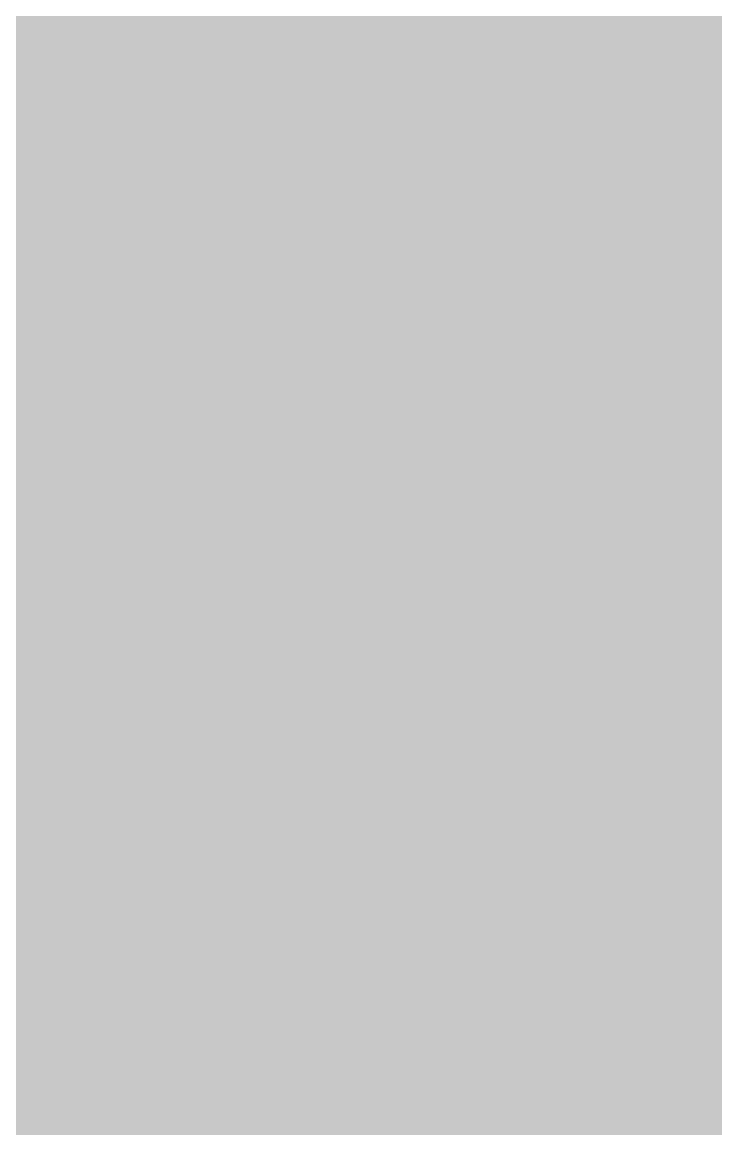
# Model space of a CAD drawing. Extents: x 980 to 1163, y 595 to 881.
# Drawn here: x 1124.26 to 1130.96, y 772.63 to 783.31 of the extents above; entities that cross this region are included whole.
import ezdxf

# ---------------------------------------------------------------- set-up
doc = ezdxf.new("R2010")
doc.units = 0
doc.header["$LTSCALE"] = 10
doc.header["$MEASUREMENT"] = 0
doc.layers.get('0').update_dxf_attribs({"linetype": 'CONTINUOUS'})
for name, color, linetype in [('22-304-2_BOT', 7, 'CONTINUOUS'), ('22-304-2_DRD', 7, 'CONTINUOUS'), ('22-304-2_DRL', 2, 'CONTINUOUS'), ('22-304-2_IN1', 4, 'CONTINUOUS'), ('22-304-2_IN2', 3, 'CONTINUOUS'), ('22-304-2_SMB', 5, 'CONTINUOUS'), ('22-304-2_SMT', 10, 'CONTINUOUS'), ('22-304-2_SPB', 14, 'CONTINUOUS'), ('22-304-2_SPT', 9, 'CONTINUOUS'), ('22-304-2_SSB', 12, 'CONTINUOUS'), ('22-304-2_SST', 11, 'CONTINUOUS'), ('22-304-2_TOP', 13, 'CONTINUOUS'), ('THRUHOLE_TAP', 7, 'CONTINUOUS')]:
    doc.layers.add(name, color=color, linetype=linetype)

# ---------------------------------------------------------------- blocks, each defined once
blk = doc.blocks.new('ROUND_36')
at = {"const_width": 0.127}
blk.add_lwpolyline([(-0.0635, 0, 1), (0.0635, 0, 1)], format="xyb", close=True, dxfattribs=at)
blk = doc.blocks.new('ROUND_35')
at = {"const_width": 0.40005}
blk.add_lwpolyline([(-0.200024, 0, 1), (0.200024, 0, 1)], format="xyb", close=True, dxfattribs=at)
blk = doc.blocks.new('RECTANGLE_65')
blk.add_solid([(0.762, 1.27), (0.762, -1.27), (-0.762, 1.27), (-0.762, -1.27)])
blk = doc.blocks.new('SQUARE_66')
blk.add_solid([(3.5052, 3.5052), (3.5052, -3.5052), (-3.5052, 3.5052), (-3.5052, -3.5052)])
blk = doc.blocks.new('ROUND_86')
at = {"const_width": 0.10033}
blk.add_lwpolyline([(-0.050164, 0, 1), (0.050164, 0, 1)], format="xyb", close=True, dxfattribs=at)
blk = doc.blocks.new('RECTANGLE_18')
blk.add_solid([(4.09956, 2.00025), (4.09956, -2.00025), (-4.09956, 2.00025), (-4.09956, -2.00025)])
blk = doc.blocks.new('ROUND_80')
at = {"const_width": 0.10033}
blk.add_lwpolyline([(-0.050164, 0, 1), (0.050164, 0, 1)], format="xyb", close=True, dxfattribs=at)

msp = doc.modelspace()

# ---------------------------------------------------------------- linework, layer by layer
at = {"layer": '22-304-2_BOT'}
for points, const_width in [([(1126.628, 790.012), (1126.628, 766.885)], 0.254), ([(1126.857, 790.012), (1126.857, 768.397)], 0.254), ([(1127.085, 790.012), (1127.085, 768.397)], 0.254), ([(1127.314, 790.012), (1127.314, 768.397)], 0.254), ([(1127.543, 790.012), (1127.543, 768.397)], 0.254), ([(1127.771, 790.012), (1127.771, 768.397)], 0.254), ([(1128, 790.012), (1128, 768.397)], 0.254), ([(1128.228, 790.012), (1128.228, 768.397)], 0.254), ([(1128.457, 790.012), (1128.457, 768.397)], 0.254), ([(1126.628, 785.567), (1126.628, 782.011)], 0.254), ([(1131.2, 785.567), (1128.66, 785.567), (1128.66, 782.011)], 0.254), ([(1133.994, 784.297), (1130.438, 784.297), (1129.93, 783.789)], 1.27), ([(1121.294, 781.465), (1121.294, 781.757), (1123.326, 781.757), (1125.358, 783.789)], 1.27), ([(1128.66, 783.332), (1126.628, 783.332)], 0.254), ([(1128.66, 783.103), (1126.628, 783.103)], 0.254), ([(1128.66, 782.875), (1126.628, 782.875)], 0.254), ([(1128.66, 782.646), (1126.628, 782.646)], 0.254), ([(1128.66, 782.418), (1126.628, 782.418)], 0.254), ([(1128.66, 782.189), (1126.628, 782.189)], 0.254), ([(1125.196, 782.011), (1124.142, 780.955)], 0.254), ([(1126.628, 782.011), (1125.196, 782.011)], 0.254), ([(1125.257, 782.011), (1125.257, 772.783)], 0.254), ([(1125.485, 782.011), (1125.485, 772.783)], 0.254), ([(1125.714, 782.011), (1125.714, 772.783)], 0.254), ([(1125.942, 782.011), (1125.942, 772.783)], 0.254), ([(1126.171, 782.011), (1126.171, 766.885)], 0.254), ([(1126.4, 782.011), (1126.4, 766.885)], 0.254), ([(1131.2, 782.011), (1128.66, 782.011)], 0.254), ([(1128.686, 782.011), (1128.686, 764.168)], 0.254), ([(1128.914, 782.011), (1128.914, 764.168)], 0.254), ([(1129.143, 782.011), (1129.143, 764.168)], 0.254), ([(1129.371, 782.011), (1129.371, 764.168)], 0.254), ([(1129.6, 782.011), (1129.6, 764.165)], 0.254), ([(1129.829, 782.011), (1129.829, 764.094)], 0.254), ([(1130.057, 782.011), (1130.057, 763.858)], 0.254), ([(1130.286, 782.011), (1130.286, 762.199)], 0.254), ([(1130.514, 782.011), (1130.514, 762.199)], 0.254), ([(1130.743, 782.011), (1130.743, 762.214)], 0.254), ([(1130.972, 782.011), (1130.972, 762.443)], 0.254), ([(1132.186, 781.96), (1125.145, 781.96)], 0.254), ([(1125.028, 781.841), (1125.028, 772.783)], 0.254), ([(1132.186, 781.732), (1124.916, 781.732)], 0.254), ([(1124.799, 781.612), (1124.799, 772.783)], 0.254), ([(1132.186, 781.503), (1124.688, 781.503)], 0.254), ([(1124.571, 781.384), (1124.571, 772.783)], 0.254), ([(1132.186, 781.275), (1124.459, 781.275)], 0.254), ([(1124.342, 781.155), (1124.342, 772.783)], 0.254), ([(1132.186, 781.046), (1124.231, 781.046)], 0.254), ([(1132.186, 780.817), (1123.977, 780.817)], 0.254), ([(1132.186, 780.589), (1122.927, 780.589)], 0.254), ([(1132.186, 780.36), (1122.927, 780.36)], 0.254), ([(1132.186, 780.132), (1122.927, 780.132)], 0.254), ([(1132.186, 779.903), (1122.927, 779.903)], 0.254), ([(1145.297, 779.674), (1121.208, 779.674)], 0.254), ([(1145.297, 779.446), (1120.979, 779.446)], 0.254), ([(1145.297, 779.217), (1120.751, 779.217)], 0.254), ([(1145.297, 778.989), (1120.522, 778.989)], 0.254), ([(1145.297, 778.76), (1120.294, 778.76)], 0.254), ([(1145.297, 778.531), (1120.065, 778.531)], 0.254), ([(1145.297, 778.303), (1119.836, 778.303)], 0.254), ([(1139.186, 778.074), (1119.608, 778.074)], 0.254), ([(1138.929, 777.846), (1119.379, 777.846)], 0.254), ([(1138.777, 777.617), (1119.151, 777.617)], 0.254), ([(1138.683, 777.388), (1118.922, 777.388)], 0.254), ([(1138.637, 777.16), (1118.693, 777.16)], 0.254), ([(1138.635, 776.931), (1118.465, 776.931)], 0.254), ([(1127.644, 776.931), (1126.374, 775.661), (1125.104, 774.391)], 0.254), ([(1138.675, 776.703), (1118.236, 776.703)], 0.254), ([(1138.762, 776.474), (1118.008, 776.474)], 0.254), ([(1138.632, 776.245), (1117.779, 776.245)], 0.254), ([(1138.632, 776.017), (1117.517, 776.017)], 0.254), ([(1138.632, 775.788), (1116.763, 775.788)], 0.254), ([(1138.632, 775.56), (1116.763, 775.56)], 0.254), ([(1138.632, 775.331), (1116.763, 775.331)], 0.254), ([(1138.632, 775.102), (1116.763, 775.102)], 0.254), ([(1138.632, 774.874), (1116.763, 774.874)], 0.254), ([(1138.632, 774.645), (1116.763, 774.645)], 0.254), ([(1138.632, 774.417), (1116.763, 774.417)], 0.254), ([(1125.104, 774.391), (1124.469, 773.756), (1124.469, 771.216), (1124.215, 770.962), (1122.31, 770.962)], 0.254), ([(1138.632, 774.188), (1116.763, 774.188)], 0.254), ([(1138.632, 773.959), (1116.722, 773.959)], 0.254), ([(1145.297, 773.731), (1116.722, 773.731)], 0.254), ([(1145.297, 773.502), (1116.722, 773.502)], 0.254), ([(1145.297, 773.274), (1116.722, 773.274)], 0.254), ([(1145.297, 773.045), (1116.722, 773.045)], 0.254), ([(1145.297, 772.816), (1116.722, 772.816)], 0.254), ([(1126.102, 772.783), (1122.836, 772.783)], 0.254), ([(1124.469, 772.72), (1124.469, 771.125)], 0.381), ([(1126.102, 772.783), (1126.102, 769.469)], 0.254), ([(1132.361, 772.588), (1126.102, 772.588)], 0.254)]:
    msp.add_lwpolyline(points, dxfattribs=dict(at, const_width=const_width))
at = {"layer": '22-304-2_DRD', "const_width": 0.254}
for points in [[(1124.85, 780.106), (1124.469, 779.725)], [(1125.358, 780.106), (1124.85, 780.106)], [(1125.739, 779.725), (1125.358, 780.106)], [(1126.12, 780.106), (1125.739, 779.725)], [(1126.628, 780.106), (1126.12, 780.106)], [(1127.009, 779.725), (1126.628, 780.106)], [(1127.39, 780.106), (1127.009, 779.725)], [(1127.898, 780.106), (1127.39, 780.106)], [(1128.279, 779.725), (1127.898, 780.106)], [(1128.66, 780.106), (1128.279, 779.725)], [(1129.168, 780.106), (1128.66, 780.106)], [(1129.549, 779.725), (1129.168, 780.106)], [(1129.93, 780.106), (1129.549, 779.725)], [(1130.438, 780.106), (1129.93, 780.106)], [(1130.819, 779.725), (1130.438, 780.106)], [(1124.85, 779.852), (1124.85, 779.725)], [(1124.977, 779.852), (1124.85, 779.852)], [(1124.977, 779.725), (1124.977, 779.852)], [(1125.231, 779.852), (1125.231, 779.725)], [(1125.358, 779.852), (1125.231, 779.852)], [(1125.358, 779.725), (1125.358, 779.852)], [(1126.12, 779.852), (1126.12, 779.725)], [(1126.247, 779.852), (1126.12, 779.852)], [(1126.247, 779.725), (1126.247, 779.852)], [(1126.501, 779.852), (1126.501, 779.725)], [(1126.628, 779.852), (1126.501, 779.852)], [(1126.628, 779.725), (1126.628, 779.852)], [(1127.39, 779.852), (1127.39, 779.725)], [(1127.517, 779.852), (1127.39, 779.852)], [(1127.517, 779.725), (1127.517, 779.852)], [(1127.771, 779.852), (1127.771, 779.725)], [(1127.898, 779.852), (1127.771, 779.852)], [(1127.898, 779.725), (1127.898, 779.852)], [(1128.66, 779.852), (1128.66, 779.725)], [(1128.787, 779.852), (1128.66, 779.852)], [(1128.787, 779.725), (1128.787, 779.852)], [(1129.041, 779.852), (1129.041, 779.725)], [(1129.168, 779.852), (1129.041, 779.852)], [(1129.168, 779.725), (1129.168, 779.852)], [(1129.93, 779.852), (1129.93, 779.725)], [(1130.057, 779.852), (1129.93, 779.852)], [(1130.057, 779.725), (1130.057, 779.852)], [(1130.311, 779.852), (1130.311, 779.725)], [(1130.438, 779.852), (1130.311, 779.852)], [(1130.438, 779.725), (1130.438, 779.852)], [(1124.469, 779.725), (1124.469, 779.217)], [(1124.85, 779.725), (1124.977, 779.725)], [(1125.231, 779.725), (1125.358, 779.725)], [(1125.739, 779.725), (1125.739, 779.217)], [(1125.739, 779.217), (1125.739, 779.725)], [(1126.12, 779.725), (1126.247, 779.725)], [(1126.501, 779.725), (1126.628, 779.725)], [(1127.009, 779.725), (1127.009, 779.217)], [(1127.009, 779.217), (1127.009, 779.725)], [(1127.39, 779.725), (1127.517, 779.725)], [(1127.771, 779.725), (1127.898, 779.725)], [(1128.279, 779.217), (1128.279, 779.725)], [(1128.279, 779.725), (1128.279, 779.217)], [(1128.66, 779.725), (1128.787, 779.725)], [(1129.041, 779.725), (1129.168, 779.725)], [(1129.549, 779.725), (1129.549, 779.217)], [(1129.549, 779.217), (1129.549, 779.725)], [(1129.93, 779.725), (1130.057, 779.725)], [(1130.311, 779.725), (1130.438, 779.725)], [(1130.819, 779.217), (1130.819, 779.725)], [(1124.977, 779.09), (1124.723, 779.344)], [(1125.485, 779.344), (1125.231, 779.09)], [(1126.247, 779.09), (1125.993, 779.344)], [(1126.755, 779.344), (1126.501, 779.09)], [(1127.517, 779.09), (1127.263, 779.344)], [(1128.025, 779.344), (1127.771, 779.09)], [(1128.787, 779.09), (1128.533, 779.344)], [(1129.295, 779.344), (1129.041, 779.09)], [(1130.057, 779.09), (1129.803, 779.344)], [(1130.565, 779.344), (1130.311, 779.09)], [(1124.469, 779.217), (1124.85, 778.836)], [(1125.358, 778.836), (1125.739, 779.217)], [(1125.739, 779.217), (1126.12, 778.836)], [(1126.628, 778.836), (1127.009, 779.217)], [(1127.009, 779.217), (1127.39, 778.836)], [(1127.898, 778.836), (1128.279, 779.217)], [(1128.279, 779.217), (1128.66, 778.836)], [(1129.168, 778.836), (1129.549, 779.217)], [(1129.549, 779.217), (1129.93, 778.836)], [(1130.438, 778.836), (1130.819, 779.217)], [(1125.231, 779.09), (1124.977, 779.09)], [(1126.501, 779.09), (1126.247, 779.09)], [(1127.771, 779.09), (1127.517, 779.09)], [(1129.041, 779.09), (1128.787, 779.09)], [(1130.311, 779.09), (1130.057, 779.09)], [(1124.85, 778.836), (1124.469, 778.455)], [(1125.358, 778.836), (1124.85, 778.836)], [(1124.85, 778.836), (1125.358, 778.836)], [(1125.739, 778.455), (1125.358, 778.836)], [(1126.12, 778.836), (1125.739, 778.455)], [(1126.628, 778.836), (1126.12, 778.836)], [(1126.12, 778.836), (1126.628, 778.836)], [(1127.009, 778.455), (1126.628, 778.836)], [(1127.39, 778.836), (1127.009, 778.455)], [(1127.898, 778.836), (1127.39, 778.836)], [(1127.39, 778.836), (1127.898, 778.836)], [(1128.279, 778.455), (1127.898, 778.836)], [(1128.66, 778.836), (1128.279, 778.455)], [(1129.168, 778.836), (1128.66, 778.836)], [(1128.66, 778.836), (1129.168, 778.836)], [(1129.549, 778.455), (1129.168, 778.836)], [(1129.93, 778.836), (1129.549, 778.455)], [(1130.438, 778.836), (1129.93, 778.836)], [(1129.93, 778.836), (1130.438, 778.836)], [(1130.819, 778.455), (1130.438, 778.836)], [(1124.85, 778.582), (1124.85, 778.455)], [(1124.977, 778.582), (1124.85, 778.582)], [(1124.977, 778.455), (1124.977, 778.582)], [(1125.231, 778.582), (1125.231, 778.455)], [(1125.358, 778.582), (1125.231, 778.582)], [(1125.358, 778.455), (1125.358, 778.582)], [(1126.12, 778.582), (1126.12, 778.455)], [(1126.247, 778.582), (1126.12, 778.582)], [(1126.247, 778.455), (1126.247, 778.582)], [(1126.501, 778.582), (1126.501, 778.455)], [(1126.628, 778.582), (1126.501, 778.582)], [(1126.628, 778.455), (1126.628, 778.582)], [(1127.39, 778.582), (1127.39, 778.455)], [(1127.517, 778.582), (1127.39, 778.582)], [(1127.517, 778.455), (1127.517, 778.582)], [(1127.771, 778.582), (1127.771, 778.455)], [(1127.898, 778.582), (1127.771, 778.582)], [(1127.898, 778.455), (1127.898, 778.582)], [(1128.66, 778.582), (1128.66, 778.455)], [(1128.787, 778.582), (1128.66, 778.582)], [(1128.787, 778.455), (1128.787, 778.582)], [(1129.041, 778.582), (1129.041, 778.455)], [(1129.168, 778.582), (1129.041, 778.582)], [(1129.168, 778.455), (1129.168, 778.582)], [(1129.93, 778.582), (1129.93, 778.455)], [(1130.057, 778.582), (1129.93, 778.582)], [(1130.057, 778.455), (1130.057, 778.582)], [(1130.311, 778.582), (1130.311, 778.455)], [(1130.438, 778.582), (1130.311, 778.582)], [(1130.438, 778.455), (1130.438, 778.582)], [(1124.469, 778.455), (1124.469, 777.947)], [(1124.85, 778.455), (1124.977, 778.455)], [(1125.231, 778.455), (1125.358, 778.455)], [(1125.739, 778.455), (1125.739, 777.947)], [(1125.739, 777.947), (1125.739, 778.455)], [(1126.12, 778.455), (1126.247, 778.455)], [(1126.501, 778.455), (1126.628, 778.455)], [(1127.009, 778.455), (1127.009, 777.947)], [(1127.009, 777.947), (1127.009, 778.455)], [(1127.39, 778.455), (1127.517, 778.455)], [(1127.771, 778.455), (1127.898, 778.455)], [(1128.279, 778.455), (1128.279, 777.947)], [(1128.279, 777.947), (1128.279, 778.455)], [(1128.66, 778.455), (1128.787, 778.455)], [(1129.041, 778.455), (1129.168, 778.455)], [(1129.549, 778.455), (1129.549, 777.947)], [(1129.549, 777.947), (1129.549, 778.455)], [(1129.93, 778.455), (1130.057, 778.455)], [(1130.311, 778.455), (1130.438, 778.455)], [(1130.819, 777.947), (1130.819, 778.455)], [(1124.977, 777.82), (1124.723, 778.074)], [(1125.485, 778.074), (1125.231, 777.82)], [(1126.247, 777.82), (1125.993, 778.074)], [(1126.755, 778.074), (1126.501, 777.82)], [(1127.517, 777.82), (1127.263, 778.074)], [(1128.025, 778.074), (1127.771, 777.82)], [(1128.787, 777.82), (1128.533, 778.074)], [(1129.295, 778.074), (1129.041, 777.82)], [(1130.057, 777.82), (1129.803, 778.074)], [(1130.565, 778.074), (1130.311, 777.82)], [(1124.469, 777.947), (1124.85, 777.566)], [(1125.358, 777.566), (1125.739, 777.947)], [(1125.739, 777.947), (1126.12, 777.566)], [(1126.628, 777.566), (1127.009, 777.947)], [(1127.009, 777.947), (1127.39, 777.566)], [(1127.898, 777.566), (1128.279, 777.947)], [(1128.279, 777.947), (1128.66, 777.566)], [(1129.168, 777.566), (1129.549, 777.947)], [(1129.549, 777.947), (1129.93, 777.566)], [(1130.438, 777.566), (1130.819, 777.947)], [(1125.231, 777.82), (1124.977, 777.82)], [(1126.501, 777.82), (1126.247, 777.82)], [(1127.771, 777.82), (1127.517, 777.82)], [(1129.041, 777.82), (1128.787, 777.82)], [(1130.311, 777.82), (1130.057, 777.82)], [(1124.85, 777.566), (1124.469, 777.185)], [(1125.358, 777.566), (1124.85, 777.566)], [(1124.85, 777.566), (1125.358, 777.566)], [(1125.739, 777.185), (1125.358, 777.566)], [(1126.12, 777.566), (1125.739, 777.185)], [(1126.628, 777.566), (1126.12, 777.566)], [(1126.12, 777.566), (1126.628, 777.566)], [(1127.009, 777.185), (1126.628, 777.566)], [(1127.39, 777.566), (1127.009, 777.185)], [(1127.898, 777.566), (1127.39, 777.566)], [(1127.39, 777.566), (1127.898, 777.566)], [(1128.279, 777.185), (1127.898, 777.566)], [(1128.66, 777.566), (1128.279, 777.185)], [(1129.168, 777.566), (1128.66, 777.566)], [(1128.66, 777.566), (1129.168, 777.566)], [(1129.549, 777.185), (1129.168, 777.566)], [(1129.93, 777.566), (1129.549, 777.185)], [(1130.438, 777.566), (1129.93, 777.566)], [(1129.93, 777.566), (1130.438, 777.566)], [(1130.819, 777.185), (1130.438, 777.566)], [(1124.85, 777.312), (1124.85, 777.185)], [(1124.977, 777.312), (1124.85, 777.312)], [(1124.977, 777.185), (1124.977, 777.312)], [(1125.231, 777.312), (1125.231, 777.185)], [(1125.358, 777.312), (1125.231, 777.312)], [(1125.358, 777.185), (1125.358, 777.312)], [(1126.12, 777.312), (1126.12, 777.185)], [(1126.247, 777.312), (1126.12, 777.312)], [(1126.247, 777.185), (1126.247, 777.312)], [(1126.501, 777.312), (1126.501, 777.185)], [(1126.628, 777.312), (1126.501, 777.312)], [(1126.628, 777.185), (1126.628, 777.312)], [(1127.39, 777.312), (1127.39, 777.185)], [(1127.517, 777.312), (1127.39, 777.312)], [(1127.517, 777.185), (1127.517, 777.312)], [(1127.771, 777.312), (1127.771, 777.185)], [(1127.898, 777.312), (1127.771, 777.312)], [(1127.898, 777.185), (1127.898, 777.312)], [(1128.66, 777.312), (1128.66, 777.185)], [(1128.787, 777.312), (1128.66, 777.312)], [(1128.787, 777.185), (1128.787, 777.312)], [(1129.041, 777.312), (1129.041, 777.185)], [(1129.168, 777.312), (1129.041, 777.312)], [(1129.168, 777.185), (1129.168, 777.312)], [(1129.93, 777.312), (1129.93, 777.185)], [(1130.057, 777.312), (1129.93, 777.312)], [(1130.057, 777.185), (1130.057, 777.312)], [(1130.311, 777.312), (1130.311, 777.185)], [(1130.438, 777.312), (1130.311, 777.312)], [(1130.438, 777.185), (1130.438, 777.312)], [(1124.469, 777.185), (1124.469, 776.677)], [(1124.85, 777.185), (1124.977, 777.185)], [(1125.231, 777.185), (1125.358, 777.185)], [(1125.739, 777.185), (1125.739, 776.677)], [(1125.739, 776.677), (1125.739, 777.185)], [(1126.12, 777.185), (1126.247, 777.185)], [(1126.501, 777.185), (1126.628, 777.185)], [(1127.009, 777.185), (1127.009, 776.677)], [(1127.009, 776.677), (1127.009, 777.185)], [(1127.39, 777.185), (1127.517, 777.185)], [(1127.771, 777.185), (1127.898, 777.185)], [(1128.279, 777.185), (1128.279, 776.677)], [(1128.279, 776.677), (1128.279, 777.185)], [(1128.66, 777.185), (1128.787, 777.185)], [(1129.041, 777.185), (1129.168, 777.185)], [(1129.549, 777.185), (1129.549, 776.677)], [(1129.549, 776.677), (1129.549, 777.185)], [(1129.93, 777.185), (1130.057, 777.185)], [(1130.311, 777.185), (1130.438, 777.185)], [(1130.819, 776.677), (1130.819, 777.185)], [(1124.977, 776.55), (1124.723, 776.804)], [(1125.485, 776.804), (1125.231, 776.55)], [(1126.247, 776.55), (1125.993, 776.804)], [(1126.755, 776.804), (1126.501, 776.55)], [(1127.517, 776.55), (1127.263, 776.804)], [(1128.025, 776.804), (1127.771, 776.55)], [(1128.787, 776.55), (1128.533, 776.804)], [(1129.295, 776.804), (1129.041, 776.55)], [(1130.057, 776.55), (1129.803, 776.804)], [(1130.565, 776.804), (1130.311, 776.55)], [(1124.469, 776.677), (1124.85, 776.296)], [(1125.358, 776.296), (1125.739, 776.677)], [(1125.739, 776.677), (1126.12, 776.296)], [(1126.628, 776.296), (1127.009, 776.677)], [(1127.009, 776.677), (1127.39, 776.296)], [(1127.898, 776.296), (1128.279, 776.677)], [(1128.279, 776.677), (1128.66, 776.296)], [(1129.168, 776.296), (1129.549, 776.677)], [(1129.549, 776.677), (1129.93, 776.296)], [(1130.438, 776.296), (1130.819, 776.677)], [(1125.231, 776.55), (1124.977, 776.55)], [(1126.501, 776.55), (1126.247, 776.55)], [(1127.771, 776.55), (1127.517, 776.55)], [(1129.041, 776.55), (1128.787, 776.55)], [(1130.311, 776.55), (1130.057, 776.55)], [(1124.85, 776.296), (1124.469, 775.915)], [(1125.358, 776.296), (1124.85, 776.296)], [(1124.85, 776.296), (1125.358, 776.296)], [(1125.739, 775.915), (1125.358, 776.296)], [(1126.12, 776.296), (1125.739, 775.915)], [(1126.628, 776.296), (1126.12, 776.296)], [(1126.12, 776.296), (1126.628, 776.296)], [(1127.009, 775.915), (1126.628, 776.296)], [(1127.39, 776.296), (1127.009, 775.915)], [(1127.898, 776.296), (1127.39, 776.296)], [(1127.39, 776.296), (1127.898, 776.296)], [(1128.279, 775.915), (1127.898, 776.296)], [(1128.66, 776.296), (1128.279, 775.915)], [(1129.168, 776.296), (1128.66, 776.296)], [(1128.66, 776.296), (1129.168, 776.296)], [(1129.549, 775.915), (1129.168, 776.296)], [(1129.93, 776.296), (1129.549, 775.915)], [(1130.438, 776.296), (1129.93, 776.296)], [(1129.93, 776.296), (1130.438, 776.296)], [(1130.819, 775.915), (1130.438, 776.296)], [(1124.85, 776.042), (1124.85, 775.915)], [(1124.977, 776.042), (1124.85, 776.042)], [(1124.977, 775.915), (1124.977, 776.042)], [(1125.231, 776.042), (1125.231, 775.915)], [(1125.358, 776.042), (1125.231, 776.042)], [(1125.358, 775.915), (1125.358, 776.042)], [(1126.12, 776.042), (1126.12, 775.915)], [(1126.247, 776.042), (1126.12, 776.042)], [(1126.247, 775.915), (1126.247, 776.042)], [(1126.501, 776.042), (1126.501, 775.915)], [(1126.628, 776.042), (1126.501, 776.042)], [(1126.628, 775.915), (1126.628, 776.042)], [(1127.39, 776.042), (1127.39, 775.915)], [(1127.517, 776.042), (1127.39, 776.042)], [(1127.517, 775.915), (1127.517, 776.042)], [(1127.771, 776.042), (1127.771, 775.915)], [(1127.898, 776.042), (1127.771, 776.042)], [(1127.898, 775.915), (1127.898, 776.042)], [(1128.66, 776.042), (1128.66, 775.915)], [(1128.787, 776.042), (1128.66, 776.042)], [(1128.787, 775.915), (1128.787, 776.042)], [(1129.041, 776.042), (1129.041, 775.915)], [(1129.168, 776.042), (1129.041, 776.042)], [(1129.168, 775.915), (1129.168, 776.042)], [(1129.93, 776.042), (1129.93, 775.915)], [(1130.057, 776.042), (1129.93, 776.042)], [(1130.057, 775.915), (1130.057, 776.042)], [(1130.311, 776.042), (1130.311, 775.915)], [(1130.438, 776.042), (1130.311, 776.042)], [(1130.438, 775.915), (1130.438, 776.042)], [(1124.469, 775.915), (1124.469, 775.407)], [(1124.85, 775.915), (1124.977, 775.915)], [(1125.231, 775.915), (1125.358, 775.915)], [(1125.739, 775.915), (1125.739, 775.407)], [(1125.739, 775.407), (1125.739, 775.915)], [(1126.12, 775.915), (1126.247, 775.915)], [(1126.501, 775.915), (1126.628, 775.915)], [(1127.009, 775.915), (1127.009, 775.407)], [(1127.009, 775.407), (1127.009, 775.915)], [(1127.39, 775.915), (1127.517, 775.915)], [(1127.771, 775.915), (1127.898, 775.915)], [(1128.279, 775.915), (1128.279, 775.407)], [(1128.279, 775.407), (1128.279, 775.915)], [(1128.66, 775.915), (1128.787, 775.915)], [(1129.041, 775.915), (1129.168, 775.915)], [(1129.549, 775.915), (1129.549, 775.407)], [(1129.549, 775.407), (1129.549, 775.915)], [(1129.93, 775.915), (1130.057, 775.915)], [(1130.311, 775.915), (1130.438, 775.915)], [(1130.819, 775.407), (1130.819, 775.915)], [(1124.977, 775.28), (1124.723, 775.534)], [(1125.485, 775.534), (1125.231, 775.28)], [(1126.247, 775.28), (1125.993, 775.534)], [(1126.755, 775.534), (1126.501, 775.28)], [(1127.517, 775.28), (1127.263, 775.534)], [(1128.025, 775.534), (1127.771, 775.28)], [(1128.787, 775.28), (1128.533, 775.534)], [(1129.295, 775.534), (1129.041, 775.28)], [(1130.057, 775.28), (1129.803, 775.534)], [(1130.565, 775.534), (1130.311, 775.28)], [(1124.469, 775.407), (1124.85, 775.026)], [(1125.358, 775.026), (1125.739, 775.407)], [(1125.739, 775.407), (1126.12, 775.026)], [(1126.628, 775.026), (1127.009, 775.407)], [(1127.009, 775.407), (1127.39, 775.026)], [(1127.898, 775.026), (1128.279, 775.407)], [(1128.279, 775.407), (1128.66, 775.026)], [(1129.168, 775.026), (1129.549, 775.407)], [(1129.549, 775.407), (1129.93, 775.026)], [(1130.438, 775.026), (1130.819, 775.407)], [(1125.231, 775.28), (1124.977, 775.28)], [(1126.501, 775.28), (1126.247, 775.28)], [(1127.771, 775.28), (1127.517, 775.28)], [(1129.041, 775.28), (1128.787, 775.28)], [(1130.311, 775.28), (1130.057, 775.28)], [(1124.85, 775.026), (1124.469, 774.645)], [(1125.358, 775.026), (1124.85, 775.026)], [(1124.85, 775.026), (1125.358, 775.026)], [(1125.739, 774.645), (1125.358, 775.026)], [(1126.12, 775.026), (1125.739, 774.645)], [(1126.628, 775.026), (1126.12, 775.026)], [(1126.12, 775.026), (1126.628, 775.026)], [(1127.009, 774.645), (1126.628, 775.026)], [(1127.39, 775.026), (1127.009, 774.645)], [(1127.898, 775.026), (1127.39, 775.026)], [(1127.39, 775.026), (1127.898, 775.026)], [(1128.279, 774.645), (1127.898, 775.026)], [(1128.66, 775.026), (1128.279, 774.645)], [(1129.168, 775.026), (1128.66, 775.026)], [(1128.66, 775.026), (1129.168, 775.026)], [(1129.549, 774.645), (1129.168, 775.026)], [(1129.93, 775.026), (1129.549, 774.645)], [(1130.438, 775.026), (1129.93, 775.026)], [(1129.93, 775.026), (1130.438, 775.026)], [(1130.819, 774.645), (1130.438, 775.026)], [(1124.85, 774.772), (1124.85, 774.645)], [(1124.977, 774.772), (1124.85, 774.772)], [(1124.977, 774.645), (1124.977, 774.772)], [(1125.231, 774.772), (1125.231, 774.645)], [(1125.358, 774.772), (1125.231, 774.772)], [(1125.358, 774.645), (1125.358, 774.772)], [(1126.12, 774.772), (1126.12, 774.645)], [(1126.247, 774.772), (1126.12, 774.772)], [(1126.247, 774.645), (1126.247, 774.772)], [(1126.501, 774.772), (1126.501, 774.645)], [(1126.628, 774.772), (1126.501, 774.772)], [(1126.628, 774.645), (1126.628, 774.772)], [(1127.39, 774.772), (1127.39, 774.645)], [(1127.517, 774.772), (1127.39, 774.772)], [(1127.517, 774.645), (1127.517, 774.772)], [(1127.771, 774.772), (1127.771, 774.645)], [(1127.898, 774.772), (1127.771, 774.772)], [(1127.898, 774.645), (1127.898, 774.772)], [(1128.66, 774.772), (1128.66, 774.645)], [(1128.787, 774.772), (1128.66, 774.772)], [(1128.787, 774.645), (1128.787, 774.772)], [(1129.041, 774.772), (1129.041, 774.645)], [(1129.168, 774.772), (1129.041, 774.772)], [(1129.168, 774.645), (1129.168, 774.772)], [(1129.93, 774.772), (1129.93, 774.645)], [(1130.057, 774.772), (1129.93, 774.772)], [(1130.057, 774.645), (1130.057, 774.772)], [(1130.311, 774.772), (1130.311, 774.645)], [(1130.438, 774.772), (1130.311, 774.772)], [(1130.438, 774.645), (1130.438, 774.772)], [(1124.469, 774.645), (1124.469, 774.137)], [(1124.85, 774.645), (1124.977, 774.645)], [(1125.231, 774.645), (1125.358, 774.645)], [(1125.739, 774.645), (1125.739, 774.137)], [(1125.739, 774.137), (1125.739, 774.645)], [(1126.12, 774.645), (1126.247, 774.645)], [(1126.501, 774.645), (1126.628, 774.645)], [(1127.009, 774.645), (1127.009, 774.137)], [(1127.009, 774.137), (1127.009, 774.645)], [(1127.39, 774.645), (1127.517, 774.645)], [(1127.771, 774.645), (1127.898, 774.645)], [(1128.279, 774.645), (1128.279, 774.137)], [(1128.279, 774.137), (1128.279, 774.645)], [(1128.66, 774.645), (1128.787, 774.645)], [(1129.041, 774.645), (1129.168, 774.645)], [(1129.549, 774.645), (1129.549, 774.137)], [(1129.549, 774.137), (1129.549, 774.645)], [(1129.93, 774.645), (1130.057, 774.645)], [(1130.311, 774.645), (1130.438, 774.645)], [(1130.819, 774.137), (1130.819, 774.645)], [(1124.977, 774.01), (1124.723, 774.264)], [(1125.485, 774.264), (1125.231, 774.01)], [(1126.247, 774.01), (1125.993, 774.264)], [(1126.755, 774.264), (1126.501, 774.01)], [(1127.517, 774.01), (1127.263, 774.264)], [(1128.025, 774.264), (1127.771, 774.01)], [(1128.787, 774.01), (1128.533, 774.264)], [(1129.295, 774.264), (1129.041, 774.01)], [(1130.057, 774.01), (1129.803, 774.264)], [(1130.565, 774.264), (1130.311, 774.01)], [(1124.469, 774.137), (1124.85, 773.756)], [(1125.358, 773.756), (1125.739, 774.137)], [(1125.739, 774.137), (1126.12, 773.756)], [(1126.628, 773.756), (1127.009, 774.137)], [(1127.009, 774.137), (1127.39, 773.756)], [(1127.898, 773.756), (1128.279, 774.137)], [(1128.279, 774.137), (1128.66, 773.756)], [(1129.168, 773.756), (1129.549, 774.137)], [(1129.549, 774.137), (1129.93, 773.756)], [(1130.438, 773.756), (1130.819, 774.137)], [(1125.231, 774.01), (1124.977, 774.01)], [(1126.501, 774.01), (1126.247, 774.01)], [(1127.771, 774.01), (1127.517, 774.01)], [(1129.041, 774.01), (1128.787, 774.01)], [(1130.311, 774.01), (1130.057, 774.01)], [(1124.85, 773.756), (1125.358, 773.756)], [(1126.12, 773.756), (1126.628, 773.756)], [(1127.39, 773.756), (1127.898, 773.756)], [(1128.66, 773.756), (1129.168, 773.756)], [(1129.93, 773.756), (1130.438, 773.756)]]:
    msp.add_lwpolyline(points, dxfattribs=at)
at = {"layer": '22-304-2_IN2', "const_width": 0.254}
for points in [[(1124.799, 809.324), (1124.799, 733.952)], [(1125.028, 809.324), (1125.028, 733.952)], [(1127.314, 809.324), (1127.314, 733.952)], [(1127.543, 809.324), (1127.543, 733.952)], [(1127.771, 809.324), (1127.771, 733.952)], [(1128, 809.324), (1128, 733.952)], [(1125.257, 803.332), (1125.257, 733.952)], [(1124.571, 803.047), (1124.571, 733.952)], [(1125.485, 802.913), (1125.485, 733.952)], [(1127.085, 803.009), (1127.085, 733.952)], [(1124.342, 802.793), (1124.342, 733.952)], [(1125.714, 802.725), (1125.714, 733.952)], [(1126.857, 802.776), (1126.857, 733.952)], [(1130.972, 802.694), (1130.972, 733.952)], [(1125.942, 802.621), (1125.942, 733.952)], [(1126.4, 802.585), (1126.4, 733.952)], [(1126.628, 802.649), (1126.628, 733.952)], [(1126.171, 802.578), (1126.171, 733.952)], [(1128.228, 798.021), (1128.228, 733.952)], [(1128.457, 797.805), (1128.457, 733.952)], [(1128.686, 797.686), (1128.686, 733.952)], [(1128.914, 794.297), (1128.914, 733.952)], [(1129.143, 793.782), (1129.143, 733.952)], [(1130.743, 793.815), (1130.743, 733.952)], [(1129.371, 793.581), (1129.371, 733.952)], [(1130.514, 793.596), (1130.514, 733.952)], [(1129.6, 793.469), (1129.6, 733.952)], [(1129.829, 793.418), (1129.829, 733.952)], [(1130.057, 793.423), (1130.057, 733.952)], [(1130.286, 793.479), (1130.286, 733.952)], [(1137.578, 783.332), (1099.062, 783.332)], [(1137.466, 783.103), (1099.062, 783.103)], [(1137.418, 782.875), (1099.062, 782.875)], [(1137.421, 782.646), (1099.062, 782.646)], [(1137.477, 782.418), (1099.062, 782.418)], [(1137.596, 782.189), (1099.062, 782.189)], [(1137.812, 781.96), (1099.062, 781.96)], [(1143.527, 781.732), (1099.062, 781.732)], [(1143.527, 781.503), (1099.062, 781.503)], [(1143.527, 781.275), (1099.062, 781.275)], [(1143.527, 781.046), (1099.062, 781.046)], [(1143.527, 780.817), (1099.062, 780.817)], [(1143.527, 780.589), (1099.062, 780.589)], [(1143.527, 780.36), (1099.062, 780.36)], [(1143.527, 780.132), (1099.062, 780.132)], [(1143.527, 779.903), (1099.062, 779.903)], [(1143.527, 779.674), (1099.062, 779.674)], [(1143.527, 779.446), (1099.062, 779.446)], [(1143.527, 779.217), (1099.062, 779.217)], [(1143.527, 778.989), (1099.062, 778.989)], [(1143.527, 778.76), (1099.062, 778.76)], [(1143.527, 778.531), (1099.062, 778.531)], [(1139.364, 778.303), (1099.062, 778.303)], [(1138.99, 778.074), (1099.062, 778.074)], [(1138.78, 777.846), (1099.062, 777.846)], [(1138.642, 777.617), (1099.062, 777.617)], [(1138.559, 777.388), (1106.011, 777.388)], [(1138.518, 777.16), (1106.245, 777.16)], [(1138.515, 776.931), (1106.372, 776.931)], [(1138.554, 776.703), (1106.433, 776.703)], [(1138.63, 776.474), (1106.443, 776.474)], [(1138.513, 776.245), (1106.4, 776.245)], [(1138.513, 776.017), (1106.296, 776.017)], [(1138.513, 775.788), (1106.105, 775.788)], [(1138.513, 775.56), (1105.686, 775.56)], [(1138.513, 775.331), (1103.225, 775.331)], [(1138.513, 775.102), (1103.268, 775.102)], [(1138.513, 774.874), (1103.258, 774.874)], [(1138.513, 774.645), (1103.197, 774.645)], [(1138.513, 774.417), (1103.07, 774.417)], [(1138.513, 774.188), (1102.836, 774.188)], [(1138.513, 773.959), (1099.062, 773.959)], [(1138.513, 773.731), (1099.062, 773.731)], [(1143.527, 773.502), (1099.062, 773.502)], [(1143.527, 773.274), (1099.062, 773.274)], [(1143.527, 773.045), (1099.062, 773.045)], [(1143.527, 772.816), (1099.062, 772.816)], [(1143.527, 772.588), (1099.062, 772.588)]]:
    msp.add_lwpolyline(points, dxfattribs=at)
at = {"layer": '22-304-2_SMB', "const_width": 0.254}
for points in [[(1125.104, 781.376), (1123.199, 779.471)], [(1138.439, 781.351), (1125.079, 781.351)], [(1138.439, 781.376), (1125.104, 781.376)], [(1125.18, 781.376), (1125.18, 768.676)], [(1125.409, 781.376), (1125.409, 768.676)], [(1125.638, 781.376), (1125.638, 768.676)], [(1125.866, 781.376), (1125.866, 768.676)], [(1126.095, 781.376), (1126.095, 768.676)], [(1126.323, 781.376), (1126.323, 768.676)], [(1126.552, 781.376), (1126.552, 768.676)], [(1126.781, 781.376), (1126.781, 768.676)], [(1127.009, 781.376), (1127.009, 768.676)], [(1127.238, 781.376), (1127.238, 768.676)], [(1127.466, 781.376), (1127.466, 768.676)], [(1127.695, 781.376), (1127.695, 768.676)], [(1127.924, 781.376), (1127.924, 768.676)], [(1128.152, 781.376), (1128.152, 768.676)], [(1128.381, 781.376), (1128.381, 768.676)], [(1128.609, 781.376), (1128.609, 768.676)], [(1128.838, 781.376), (1128.838, 768.676)], [(1129.067, 781.376), (1129.067, 768.676)], [(1129.295, 781.376), (1129.295, 768.676)], [(1129.524, 781.376), (1129.524, 768.676)], [(1129.752, 781.376), (1129.752, 768.676)], [(1129.981, 781.376), (1129.981, 768.676)], [(1130.21, 781.376), (1130.21, 768.676)], [(1130.438, 781.376), (1130.438, 768.676)], [(1130.667, 781.376), (1130.667, 768.676)], [(1130.895, 781.376), (1130.895, 768.676)], [(1124.952, 781.224), (1124.952, 768.676)], [(1138.439, 781.122), (1124.85, 781.122)], [(1124.723, 780.995), (1124.723, 768.676)], [(1138.439, 780.894), (1124.622, 780.894)], [(1124.495, 780.767), (1124.495, 768.676)], [(1138.439, 780.665), (1124.393, 780.665)], [(1124.266, 780.538), (1124.266, 768.676)], [(1138.439, 780.436), (1124.164, 780.436)], [(1138.439, 780.208), (1123.936, 780.208)], [(1138.439, 779.979), (1123.707, 779.979)], [(1138.439, 779.751), (1123.479, 779.751)], [(1138.439, 779.522), (1123.25, 779.522)], [(1138.439, 779.293), (1121.116, 779.293)], [(1138.439, 779.065), (1120.888, 779.065)], [(1138.439, 778.836), (1120.659, 778.836)], [(1138.439, 778.608), (1120.431, 778.608)], [(1138.439, 778.379), (1120.202, 778.379)], [(1138.439, 778.15), (1119.973, 778.15)], [(1138.439, 777.922), (1119.745, 777.922)], [(1138.439, 777.693), (1119.516, 777.693)], [(1138.439, 777.465), (1119.288, 777.465)], [(1138.439, 777.236), (1119.059, 777.236)], [(1138.439, 777.007), (1118.83, 777.007)], [(1138.439, 776.779), (1118.602, 776.779)], [(1138.439, 776.55), (1118.373, 776.55)], [(1138.439, 776.322), (1118.145, 776.322)], [(1138.439, 776.093), (1117.916, 776.093)], [(1138.439, 775.864), (1117.687, 775.864)], [(1138.439, 775.636), (1117.459, 775.636)], [(1138.439, 775.407), (1117.23, 775.407)], [(1138.439, 775.179), (1117.002, 775.179)], [(1138.439, 774.95), (1116.849, 774.95)], [(1138.439, 774.721), (1116.849, 774.721)], [(1138.439, 774.493), (1116.849, 774.493)], [(1138.439, 774.264), (1116.849, 774.264)], [(1138.439, 774.036), (1116.849, 774.036)], [(1138.439, 773.807), (1116.849, 773.807)], [(1138.439, 773.578), (1116.849, 773.578)], [(1138.439, 773.35), (1116.849, 773.35)], [(1138.439, 773.121), (1116.849, 773.121)], [(1144.789, 772.893), (1116.849, 772.893)], [(1144.789, 772.664), (1116.849, 772.664)]]:
    msp.add_lwpolyline(points, dxfattribs=at)
at = {"layer": '22-304-2_SMT', "const_width": 0.254}
for points in [[(1144.789, 781.376), (1144.789, 776.931), (1137.804, 776.931), (1137.804, 775.026), (1136.534, 773.756), (1112.404, 773.756)], [(1132.089, 779.471), (1121.294, 779.471)], [(1124.19, 779.471), (1124.19, 773.756)], [(1124.418, 779.471), (1124.418, 773.756)], [(1124.647, 779.471), (1124.647, 773.756)], [(1124.876, 779.471), (1124.876, 773.756)], [(1125.104, 779.471), (1125.104, 773.756)], [(1125.333, 779.471), (1125.333, 773.756)], [(1125.561, 779.471), (1125.561, 773.756)], [(1125.79, 779.471), (1125.79, 773.756)], [(1126.019, 779.471), (1126.019, 773.756)], [(1126.247, 779.471), (1126.247, 773.756)], [(1126.476, 779.471), (1126.476, 773.756)], [(1126.704, 779.471), (1126.704, 773.756)], [(1126.933, 779.471), (1126.933, 773.756)], [(1127.162, 779.471), (1127.162, 773.756)], [(1127.39, 779.471), (1127.39, 773.756)], [(1127.619, 779.471), (1127.619, 773.756)], [(1127.847, 779.471), (1127.847, 773.756)], [(1128.076, 779.471), (1128.076, 773.756)], [(1128.305, 779.471), (1128.305, 773.756)], [(1128.533, 779.471), (1128.533, 773.756)], [(1128.762, 779.471), (1128.762, 773.756)], [(1128.99, 779.471), (1128.99, 773.756)], [(1129.219, 779.471), (1129.219, 773.756)], [(1129.448, 779.471), (1129.448, 773.756)], [(1129.676, 779.471), (1129.676, 773.756)], [(1129.905, 779.471), (1129.905, 773.756)], [(1130.133, 779.471), (1130.133, 773.756)], [(1130.362, 779.471), (1130.362, 773.756)], [(1130.591, 779.471), (1130.591, 773.756)], [(1130.819, 779.471), (1130.819, 773.756)], [(1131.048, 779.471), (1131.048, 773.756)], [(1144.789, 779.344), (1108.594, 779.344)], [(1144.789, 779.116), (1108.594, 779.116)], [(1144.789, 778.887), (1108.594, 778.887)], [(1144.789, 778.658), (1108.594, 778.658)], [(1144.789, 778.43), (1108.594, 778.43)], [(1144.789, 778.201), (1108.594, 778.201)], [(1144.789, 777.973), (1108.594, 777.973)], [(1144.789, 777.744), (1108.594, 777.744)], [(1144.789, 777.515), (1108.594, 777.515)], [(1144.789, 777.287), (1108.594, 777.287)], [(1144.789, 777.058), (1108.594, 777.058)], [(1137.804, 776.83), (1108.594, 776.83)], [(1137.804, 776.601), (1108.594, 776.601)], [(1137.804, 776.372), (1108.594, 776.372)], [(1137.804, 776.144), (1108.594, 776.144)], [(1137.804, 775.915), (1108.594, 775.915)], [(1137.804, 775.687), (1108.594, 775.687)], [(1137.804, 775.458), (1108.594, 775.458)], [(1137.804, 775.229), (1108.594, 775.229)], [(1137.779, 775.001), (1111.16, 775.001)], [(1137.55, 774.772), (1111.388, 774.772)], [(1137.322, 774.544), (1111.617, 774.544)], [(1137.093, 774.315), (1111.845, 774.315)], [(1136.864, 774.086), (1112.074, 774.086)], [(1136.636, 773.858), (1112.303, 773.858)]]:
    msp.add_lwpolyline(points, dxfattribs=at)
at = {"layer": '22-304-2_SPB', "const_width": 0.254}
for points in [[(1127.263, 779.598), (1124.596, 779.598)], [(1127.263, 779.598), (1127.263, 777.312), (1124.596, 777.312)], [(1124.596, 779.598), (1124.596, 777.312)], [(1124.698, 779.598), (1124.698, 777.312)], [(1124.926, 779.598), (1124.926, 777.312)], [(1125.155, 779.598), (1125.155, 777.312)], [(1125.384, 779.598), (1125.384, 777.312)], [(1125.612, 779.598), (1125.612, 777.312)], [(1125.841, 779.598), (1125.841, 777.312)], [(1126.069, 779.598), (1126.069, 777.312)], [(1126.298, 779.598), (1126.298, 777.312)], [(1126.527, 779.598), (1126.527, 777.312)], [(1126.755, 779.598), (1126.755, 777.312)], [(1126.984, 779.598), (1126.984, 777.312)], [(1127.212, 779.598), (1127.212, 777.312)], [(1127.898, 779.598), (1127.898, 777.312)], [(1130.565, 779.598), (1127.898, 779.598)], [(1128, 779.598), (1128, 777.312)], [(1128.228, 779.598), (1128.228, 777.312)], [(1128.457, 779.598), (1128.457, 777.312)], [(1128.686, 779.598), (1128.686, 777.312)], [(1128.914, 779.598), (1128.914, 777.312)], [(1129.143, 779.598), (1129.143, 777.312)], [(1129.371, 779.598), (1129.371, 777.312)], [(1129.6, 779.598), (1129.6, 777.312)], [(1129.829, 779.598), (1129.829, 777.312)], [(1130.057, 779.598), (1130.057, 777.312)], [(1130.286, 779.598), (1130.286, 777.312)], [(1130.514, 779.598), (1130.514, 777.312)], [(1130.565, 779.598), (1130.565, 777.312)], [(1127.263, 779.471), (1124.596, 779.471)], [(1130.565, 779.471), (1127.898, 779.471)], [(1127.263, 779.243), (1124.596, 779.243)], [(1130.565, 779.243), (1127.898, 779.243)], [(1127.263, 779.014), (1124.596, 779.014)], [(1130.565, 779.014), (1127.898, 779.014)], [(1127.263, 778.785), (1124.596, 778.785)], [(1130.565, 778.785), (1127.898, 778.785)], [(1127.263, 778.557), (1124.596, 778.557)], [(1130.565, 778.557), (1127.898, 778.557)], [(1127.263, 778.328), (1124.596, 778.328)], [(1130.565, 778.328), (1127.898, 778.328)], [(1127.263, 778.1), (1124.596, 778.1)], [(1130.565, 778.1), (1127.898, 778.1)], [(1127.263, 777.871), (1124.596, 777.871)], [(1130.565, 777.871), (1127.898, 777.871)], [(1127.263, 777.642), (1124.596, 777.642)], [(1130.565, 777.642), (1127.898, 777.642)], [(1127.263, 777.414), (1124.596, 777.414)], [(1130.565, 777.414), (1127.898, 777.414)], [(1130.565, 777.312), (1127.898, 777.312)], [(1127.263, 776.423), (1124.596, 776.423)], [(1127.263, 776.423), (1127.263, 774.137), (1124.596, 774.137)], [(1124.596, 776.423), (1124.596, 774.137)], [(1124.698, 776.423), (1124.698, 774.137)], [(1124.926, 776.423), (1124.926, 774.137)], [(1125.155, 776.423), (1125.155, 774.137)], [(1125.384, 776.423), (1125.384, 774.137)], [(1125.612, 776.423), (1125.612, 774.137)], [(1125.841, 776.423), (1125.841, 774.137)], [(1126.069, 776.423), (1126.069, 774.137)], [(1126.298, 776.423), (1126.298, 774.137)], [(1126.527, 776.423), (1126.527, 774.137)], [(1126.755, 776.423), (1126.755, 774.137)], [(1126.984, 776.423), (1126.984, 774.137)], [(1127.212, 776.423), (1127.212, 774.137)], [(1130.565, 776.423), (1127.898, 776.423)], [(1130.565, 776.423), (1130.565, 774.137), (1127.898, 774.137)], [(1127.898, 776.423), (1127.898, 774.137)], [(1128, 776.423), (1128, 774.137)], [(1128.228, 776.423), (1128.228, 774.137)], [(1128.457, 776.423), (1128.457, 774.137)], [(1128.686, 776.423), (1128.686, 774.137)], [(1128.914, 776.423), (1128.914, 774.137)], [(1129.143, 776.423), (1129.143, 774.137)], [(1129.371, 776.423), (1129.371, 774.137)], [(1129.6, 776.423), (1129.6, 774.137)], [(1129.829, 776.423), (1129.829, 774.137)], [(1130.057, 776.423), (1130.057, 774.137)], [(1130.286, 776.423), (1130.286, 774.137)], [(1130.514, 776.423), (1130.514, 774.137)], [(1127.263, 776.296), (1124.596, 776.296)], [(1130.565, 776.296), (1127.898, 776.296)], [(1127.263, 776.068), (1124.596, 776.068)], [(1130.565, 776.068), (1127.898, 776.068)], [(1127.263, 775.839), (1124.596, 775.839)], [(1130.565, 775.839), (1127.898, 775.839)], [(1127.263, 775.61), (1124.596, 775.61)], [(1130.565, 775.61), (1127.898, 775.61)], [(1127.263, 775.382), (1124.596, 775.382)], [(1130.565, 775.382), (1127.898, 775.382)], [(1127.263, 775.153), (1124.596, 775.153)], [(1130.565, 775.153), (1127.898, 775.153)], [(1127.263, 774.925), (1124.596, 774.925)], [(1130.565, 774.925), (1127.898, 774.925)], [(1127.263, 774.696), (1124.596, 774.696)], [(1130.565, 774.696), (1127.898, 774.696)], [(1127.263, 774.467), (1124.596, 774.467)], [(1130.565, 774.467), (1127.898, 774.467)], [(1127.263, 774.239), (1124.596, 774.239)], [(1130.565, 774.239), (1127.898, 774.239)]]:
    msp.add_lwpolyline(points, dxfattribs=at)
at = {"layer": '22-304-2_SSB', "const_width": 0.152}
msp.add_lwpolyline([(1124.088, 785.186), (1131.2, 785.186), (1131.2, 773.375), (1124.088, 773.375), (1124.088, 785.186)], dxfattribs=at)
at = {"layer": '22-304-2_SST', "const_width": 0.152}
for points in [[(1126.123, 783.141), (1127.134, 783.141), (1127.134, 784.241), (1129.633, 784.241), (1129.633, 781.041), (1127.134, 781.041), (1127.134, 782.141), (1126.123, 782.141), (1124.05, 782.141)], [(1124.05, 783.141), (1126.123, 783.141)], [(1124.551, 782.141), (1124.551, 783.141)], [(1126.623, 781.64), (1126.623, 780.541)], [(1125.307, 778.661), (1120.347, 776.855)]]:
    msp.add_lwpolyline(points, dxfattribs=at)
for points in [[(1126.123, 783.141, 0.414214), (1126.623, 783.642)], [(1126.623, 781.64, 0.414214), (1126.123, 782.141)], [(1125.307, 778.661, 0.31541), (1126.623, 780.541)]]:
    msp.add_lwpolyline(points, format="xyb", dxfattribs=at)
at = {"layer": '22-304-2_TOP'}
for points, const_width in [([(1104.579, 802.476), (1104.579, 793.647), (1106.054, 792.171), (1125.104, 792.171), (1126.489, 790.787), (1126.489, 782.641)], 0.635), ([(1145.297, 780.132), (1099.45, 780.132)], 0.254), ([(1131.096, 780.134), (1121.881, 780.134)], 0.254), ([(1124.342, 780.134), (1124.342, 773.121)], 0.254), ([(1124.571, 780.134), (1124.571, 773.121)], 0.254), ([(1124.799, 780.134), (1124.799, 773.121)], 0.254), ([(1125.028, 780.134), (1125.028, 773.121)], 0.254), ([(1125.257, 780.134), (1125.257, 773.121)], 0.254), ([(1125.485, 780.134), (1125.485, 773.121)], 0.254), ([(1125.714, 780.134), (1125.714, 773.121)], 0.254), ([(1125.942, 780.134), (1125.942, 773.121)], 0.254), ([(1126.171, 780.134), (1126.171, 773.121)], 0.254), ([(1126.4, 780.134), (1126.4, 773.121)], 0.254), ([(1126.628, 780.134), (1126.628, 773.121)], 0.254), ([(1126.857, 780.134), (1126.857, 773.121)], 0.254), ([(1127.085, 780.134), (1127.085, 773.121)], 0.254), ([(1127.314, 780.134), (1127.314, 773.121)], 0.254), ([(1127.543, 780.134), (1127.543, 773.121)], 0.254), ([(1127.771, 780.134), (1127.771, 773.121)], 0.254), ([(1128, 780.134), (1128, 773.121)], 0.254), ([(1128.228, 780.134), (1128.228, 773.121)], 0.254), ([(1128.457, 780.134), (1128.457, 773.121)], 0.254), ([(1128.686, 780.134), (1128.686, 773.121)], 0.254), ([(1128.914, 780.134), (1128.914, 773.121)], 0.254), ([(1129.143, 780.134), (1129.143, 773.121)], 0.254), ([(1129.371, 780.134), (1129.371, 773.121)], 0.254), ([(1129.6, 780.134), (1129.6, 773.121)], 0.254), ([(1129.829, 780.134), (1129.829, 773.121)], 0.254), ([(1130.057, 780.134), (1130.057, 773.121)], 0.254), ([(1130.286, 780.134), (1130.286, 773.121)], 0.254), ([(1130.514, 780.134), (1130.514, 773.121)], 0.254), ([(1130.743, 780.134), (1130.743, 773.121)], 0.254), ([(1130.972, 780.134), (1130.972, 773.121)], 0.254), ([(1145.297, 779.903), (1099.45, 779.903)], 0.254), ([(1145.297, 779.674), (1099.45, 779.674)], 0.254), ([(1145.297, 779.446), (1099.45, 779.446)], 0.254), ([(1145.297, 779.217), (1099.45, 779.217)], 0.254), ([(1145.297, 778.989), (1099.45, 778.989)], 0.254), ([(1145.297, 778.76), (1099.45, 778.76)], 0.254), ([(1145.297, 778.531), (1099.45, 778.531)], 0.254), ([(1145.297, 778.303), (1099.45, 778.303)], 0.254), ([(1139.186, 778.074), (1099.45, 778.074)], 0.254), ([(1138.929, 777.846), (1099.45, 777.846)], 0.254), ([(1138.777, 777.617), (1099.514, 777.617)], 0.254), ([(1138.683, 777.388), (1105.767, 777.388)], 0.254), ([(1138.637, 777.16), (1106.092, 777.16)], 0.254), ([(1138.635, 776.931), (1106.242, 776.931)], 0.254), ([(1138.675, 776.703), (1106.313, 776.703)], 0.254), ([(1138.762, 776.474), (1106.324, 776.474)], 0.254), ([(1138.632, 776.245), (1106.273, 776.245)], 0.254), ([(1138.632, 776.017), (1106.153, 776.017)], 0.254), ([(1138.632, 775.788), (1105.912, 775.788)], 0.254), ([(1138.632, 775.56), (1102.978, 775.56)], 0.254), ([(1138.632, 775.331), (1103.098, 775.331)], 0.254), ([(1138.632, 775.102), (1103.149, 775.102)], 0.254), ([(1138.475, 774.874), (1103.138, 774.874)], 0.254), ([(1138.246, 774.645), (1103.067, 774.645)], 0.254), ([(1138.018, 774.417), (1110.713, 774.417)], 0.254), ([(1137.789, 774.188), (1110.944, 774.188)], 0.254), ([(1137.56, 773.959), (1111.172, 773.959)], 0.254), ([(1137.332, 773.731), (1111.401, 773.731)], 0.254), ([(1137.103, 773.502), (1111.63, 773.502)], 0.254), ([(1136.875, 773.274), (1111.858, 773.274)], 0.254), ([(1136.722, 773.121), (1112.011, 773.121)], 0.254)]:
    msp.add_lwpolyline(points, dxfattribs=dict(at, const_width=const_width))

# ---------------------------------------------------------------- block references
at = {"layer": '22-304-2_BOT'}
for name, p in [('RECTANGLE_65', (1125.358, 783.789)), ('RECTANGLE_65', (1129.93, 783.789)), ('SQUARE_66', (1127.644, 776.931)), ('ROUND_35', (1125.104, 779.471)), ('ROUND_35', (1126.374, 779.471)), ('ROUND_35', (1127.644, 779.471)), ('ROUND_35', (1128.914, 779.471)), ('ROUND_35', (1130.184, 779.471)), ('ROUND_35', (1125.104, 778.201)), ('ROUND_35', (1126.374, 778.201)), ('ROUND_35', (1127.644, 778.201)), ('ROUND_35', (1128.914, 778.201)), ('ROUND_35', (1130.184, 778.201)), ('ROUND_35', (1125.104, 776.931)), ('ROUND_35', (1126.374, 776.931)), ('ROUND_35', (1127.644, 776.931)), ('ROUND_35', (1128.914, 776.931)), ('ROUND_35', (1130.184, 776.931)), ('ROUND_36', (1127.644, 776.931)), ('ROUND_35', (1125.104, 775.661)), ('ROUND_35', (1126.374, 775.661)), ('ROUND_35', (1127.644, 775.661)), ('ROUND_35', (1128.914, 775.661)), ('ROUND_35', (1130.184, 775.661)), ('ROUND_35', (1125.104, 774.391)), ('ROUND_35', (1126.374, 774.391)), ('ROUND_35', (1127.644, 774.391)), ('ROUND_35', (1128.914, 774.391)), ('ROUND_35', (1130.184, 774.391))]:
    msp.add_blockref(name, p, dxfattribs=at)
at = {"layer": '22-304-2_DRL'}
for p in [(1125.104, 779.471), (1126.374, 779.471), (1127.644, 779.471), (1128.914, 779.471), (1130.184, 779.471), (1125.104, 778.201), (1126.374, 778.201), (1127.644, 778.201), (1128.914, 778.201), (1130.184, 778.201), (1125.104, 776.931), (1126.374, 776.931), (1127.644, 776.931), (1128.914, 776.931), (1130.184, 776.931), (1125.104, 775.661), (1126.374, 775.661), (1127.644, 775.661), (1128.914, 775.661), (1130.184, 775.661), (1125.104, 774.391), (1126.374, 774.391), (1127.644, 774.391), (1128.914, 774.391), (1130.184, 774.391)]:
    msp.add_blockref('ROUND_86', p, dxfattribs=at)
at = {"layer": '22-304-2_IN1'}
for p in [(1125.104, 779.471), (1126.374, 779.471), (1127.644, 779.471), (1128.914, 779.471), (1130.184, 779.471), (1125.104, 778.201), (1126.374, 778.201), (1127.644, 778.201), (1128.914, 778.201), (1130.184, 778.201), (1125.104, 776.931), (1126.374, 776.931), (1127.644, 776.931), (1128.914, 776.931), (1130.184, 776.931), (1125.104, 775.661), (1126.374, 775.661), (1127.644, 775.661), (1128.914, 775.661), (1130.184, 775.661), (1125.104, 774.391), (1126.374, 774.391), (1127.644, 774.391), (1128.914, 774.391), (1130.184, 774.391)]:
    msp.add_blockref('ROUND_35', p, dxfattribs=at)
at = {"layer": '22-304-2_IN2'}
for p in [(1125.104, 779.471), (1126.374, 779.471), (1127.644, 779.471), (1128.914, 779.471), (1130.184, 779.471), (1125.104, 778.201), (1126.374, 778.201), (1127.644, 778.201), (1128.914, 778.201), (1130.184, 778.201), (1125.104, 776.931), (1126.374, 776.931), (1127.644, 776.931), (1128.914, 776.931), (1130.184, 776.931), (1125.104, 775.661), (1126.374, 775.661), (1127.644, 775.661), (1128.914, 775.661), (1130.184, 775.661), (1125.104, 774.391), (1126.374, 774.391), (1127.644, 774.391), (1128.914, 774.391), (1130.184, 774.391)]:
    msp.add_blockref('ROUND_35', p, dxfattribs=at)
at = {"layer": '22-304-2_SMB'}
for name, p in [('RECTANGLE_65', (1125.358, 783.789)), ('RECTANGLE_65', (1129.93, 783.789)), ('SQUARE_66', (1127.644, 776.931))]:
    msp.add_blockref(name, p, dxfattribs=at)
at = {"layer": '22-304-2_SMT'}
msp.add_blockref('RECTANGLE_18', (1126.489, 782.641), dxfattribs=at)
at = {"layer": '22-304-2_SPB'}
for p in [(1125.358, 783.789), (1129.93, 783.789)]:
    msp.add_blockref('RECTANGLE_65', p, dxfattribs=at)
at = {"layer": '22-304-2_SPT'}
msp.add_blockref('RECTANGLE_18', (1126.489, 782.641), dxfattribs=at)
at = {"layer": '22-304-2_TOP'}
for name, p in [('RECTANGLE_18', (1126.489, 782.641)), ('ROUND_35', (1125.104, 779.471)), ('ROUND_35', (1126.374, 779.471)), ('ROUND_35', (1127.644, 779.471)), ('ROUND_35', (1128.914, 779.471)), ('ROUND_35', (1130.184, 779.471)), ('ROUND_35', (1125.104, 778.201)), ('ROUND_35', (1126.374, 778.201)), ('ROUND_35', (1127.644, 778.201)), ('ROUND_35', (1128.914, 778.201)), ('ROUND_35', (1130.184, 778.201)), ('ROUND_35', (1125.104, 776.931)), ('ROUND_35', (1126.374, 776.931)), ('ROUND_35', (1127.644, 776.931)), ('ROUND_35', (1128.914, 776.931)), ('ROUND_35', (1130.184, 776.931)), ('ROUND_35', (1125.104, 775.661)), ('ROUND_35', (1126.374, 775.661)), ('ROUND_35', (1127.644, 775.661)), ('ROUND_35', (1128.914, 775.661)), ('ROUND_35', (1130.184, 775.661)), ('ROUND_35', (1125.104, 774.391)), ('ROUND_35', (1126.374, 774.391)), ('ROUND_35', (1127.644, 774.391)), ('ROUND_35', (1128.914, 774.391)), ('ROUND_35', (1130.184, 774.391))]:
    msp.add_blockref(name, p, dxfattribs=at)
at = {"layer": 'THRUHOLE_TAP'}
for p in [(1125.104, 779.471), (1126.374, 779.471), (1127.644, 779.471), (1128.914, 779.471), (1130.184, 779.471), (1125.104, 778.201), (1126.374, 778.201), (1127.644, 778.201), (1128.914, 778.201), (1130.184, 778.201), (1125.104, 776.931), (1126.374, 776.931), (1127.644, 776.931), (1128.914, 776.931), (1130.184, 776.931), (1125.104, 775.661), (1126.374, 775.661), (1127.644, 775.661), (1128.914, 775.661), (1130.184, 775.661), (1125.104, 774.391), (1126.374, 774.391), (1127.644, 774.391), (1128.914, 774.391), (1130.184, 774.391)]:
    msp.add_blockref('ROUND_80', p, dxfattribs=at)

doc.saveas('drawing.dxf')
